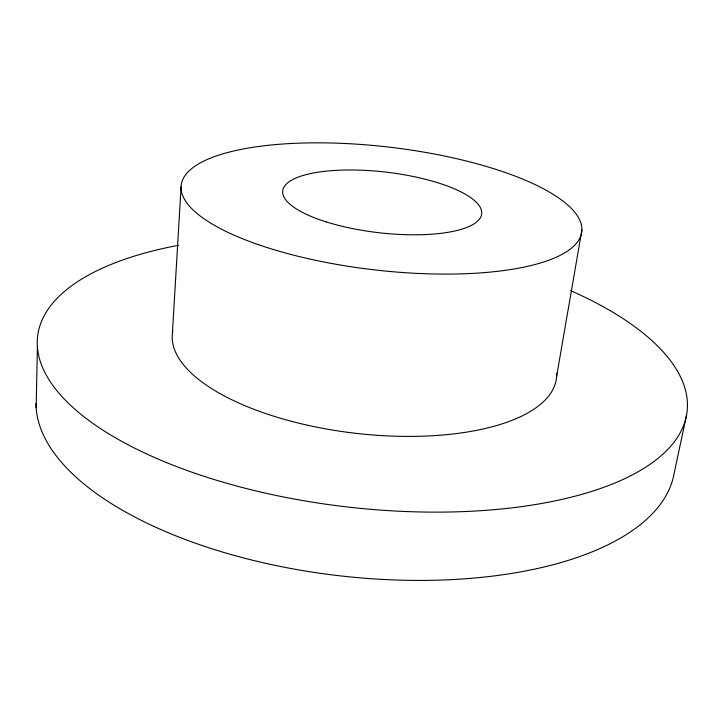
<?xml version="1.0" encoding="UTF-8"?>
<svg xmlns="http://www.w3.org/2000/svg" width="723" height="723" viewBox="0 0 723 723"><rect width="100%" height="100%" fill="white"/><g stroke="black" fill="none" stroke-linecap="round" stroke-linejoin="round"><path stroke-width="1.08" d="M36.15 407.763L37.397 346.959M181.093 186.868L172.228 335.996A193.312 78.003 6.6 0 0 364.338 434.225A193.312 78.003 6.6 0 0 556.665 373.24M556.629 376.322L581.898 229.959M686.615 414.794L674.053 473.746A321.238 143.859 6.6 0 1 342.838 576.159A321.238 143.859 6.6 0 1 36.005 403.398M570.7 290.682A326.913 133.845 6.6 0 1 591.848 491.351A326.913 133.845 6.6 0 1 112.092 435.833A326.913 133.845 6.6 0 1 178.518 245.296M172.499 332.914A193.312 78.003 6.6 0 1 172.851 330.89M257.903 244.482A201.618 61.807 6.6 0 0 579.918 237.975A201.618 61.807 6.6 0 0 306.66 142.946A201.618 61.807 6.6 0 0 257.903 244.482M326.154 221.88A100.154 30.502 6.6 0 0 481.473 215.083A100.154 30.502 6.6 0 0 338.96 170.221A100.154 30.502 6.6 0 0 326.154 221.88"/></g></svg>
